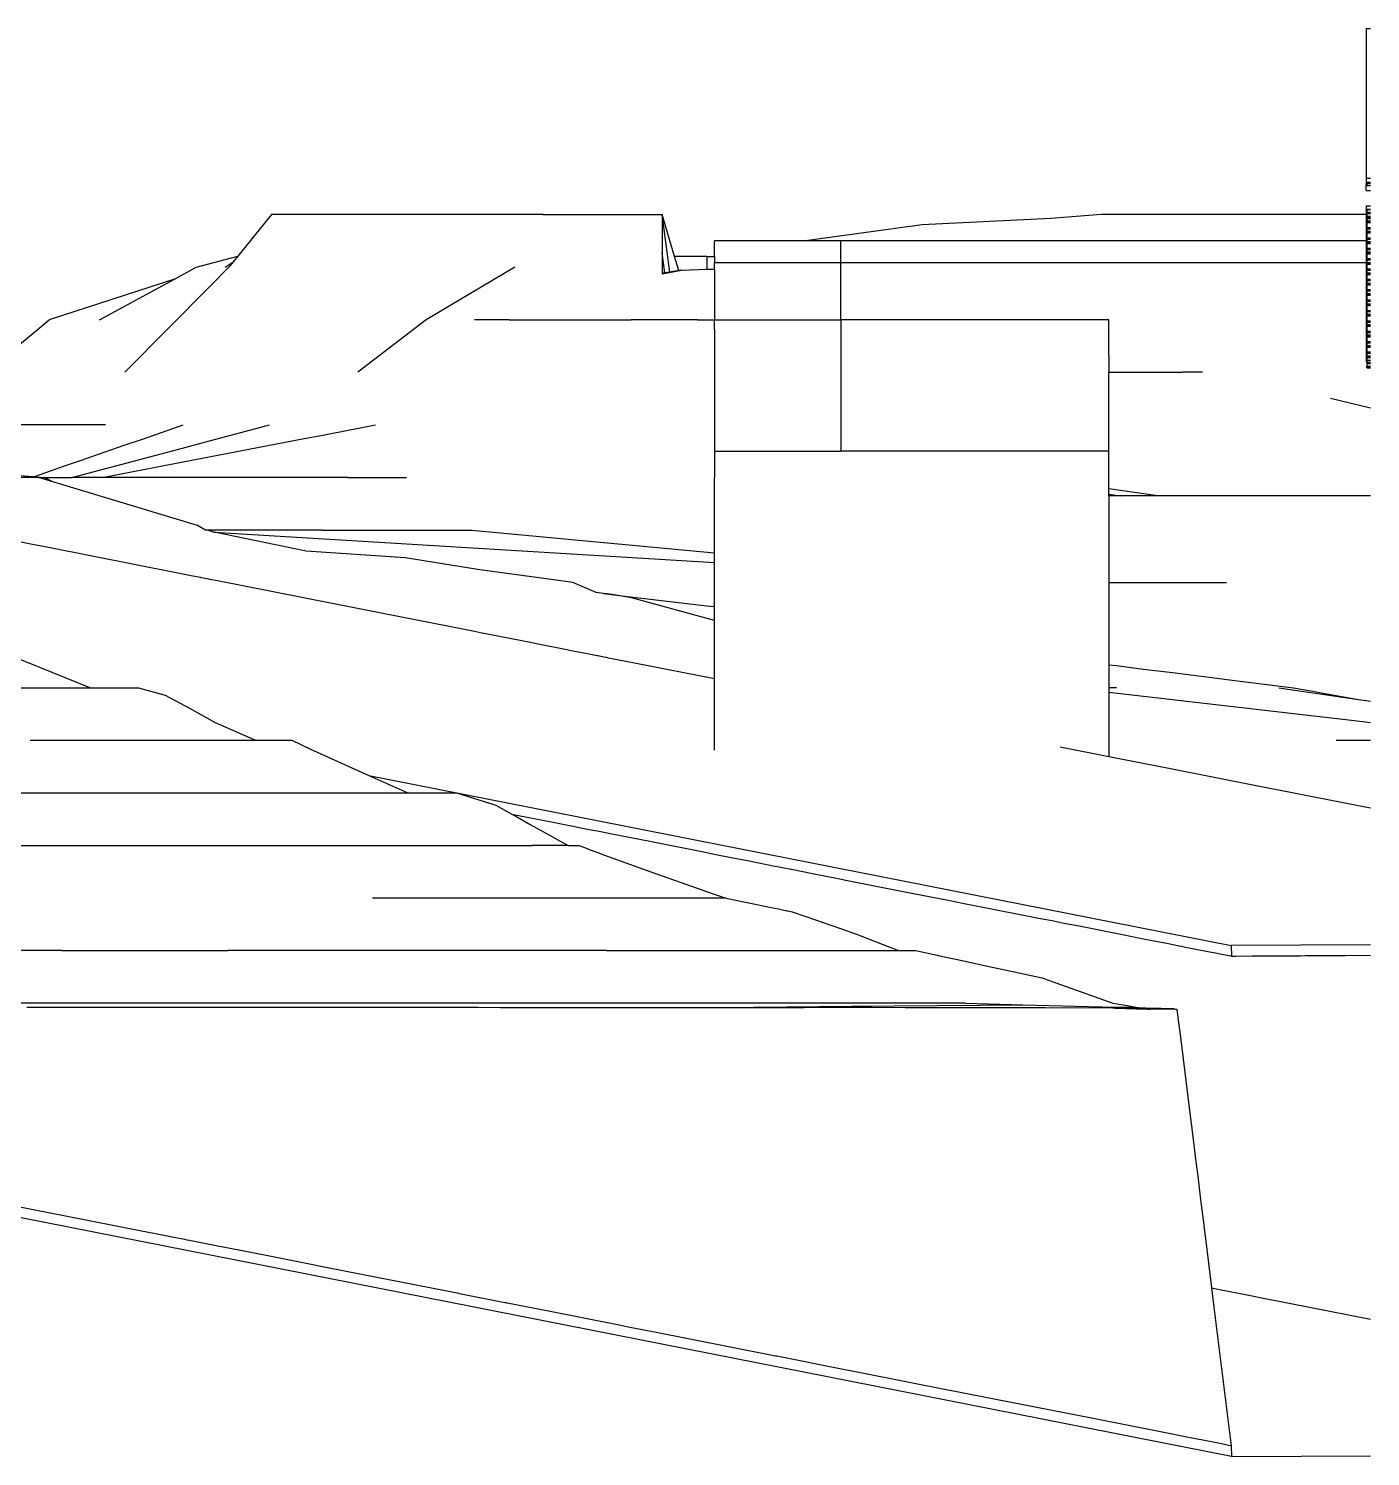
# Model space of a CAD drawing. Extents: x -60 to 60, y -13 to 16.
# Drawn here: x 34.3 to 59.82, y -13.14 to 14.02 of the extents above; entities that cross this region are included whole.
import ezdxf

# ---------------------------------------------------------------- set-up
doc = ezdxf.new("R2010")
doc.units = 0
doc.layers.get('0').update_dxf_attribs({"linetype": 'CONTINUOUS'})
doc.layers.add('SECTIONCUTEDGES', color=7, linetype='CONTINUOUS')

msp = doc.modelspace()

# ---------------------------------------------------------------- linework, layer by layer
for p, q in [((59.742, 14.022), (59.821, 14.022)), ((59.742, 14.022), (59.742, 11.171)), ((59.821, 11.171), (59.742, 11.171)), ((59.742, 11.171), (59.742, 11.076)), ((59.742, 11.076), (59.752, 11.101)), ((59.756, 11.096), (59.742, 11.061)), ((59.742, 11.058), (59.752, 11.083)), ((59.742, 11.076), (59.742, 11.061)), ((59.742, 11.061), (59.742, 11.058)), ((59.742, 11.058), (59.742, 11.043)), ((59.743, 11.046), (59.742, 11.043)), ((59.742, 11.039), (59.742, 11.043)), ((59.742, 11.039), (59.821, 11.039)), ((59.742, 10.939), (59.742, 11.039)), ((59.742, 10.939), (59.821, 10.939)), ((59.756, 11.077), (59.743, 11.046)), ((59.743, 11.046), (59.821, 11.046)), ((59.752, 11.101), (59.821, 11.101)), ((59.752, 11.083), (59.821, 11.083)), ((59.821, 11.096), (59.756, 11.096)), ((59.821, 11.077), (59.756, 11.077)), ((59.742, 10.652), (59.821, 10.652)), ((59.742, 10.652), (59.742, 10.559)), ((38.918, 10.483), (38.28, 9.695)), ((39.478, 10.483), (38.918, 10.483)), ((40.678, 10.483), (39.478, 10.483)), ((41.018, 10.483), (40.678, 10.483)), ((41.858, 10.483), (41.018, 10.483)), ((44.088, 10.483), (41.858, 10.483)), ((44.088, 10.483), (44.748, 10.483)), ((44.748, 10.483), (46.346, 10.483)), ((46.346, 10.483), (46.346, 9.753)), ((46.492, 9.391), (46.346, 10.483)), ((46.585, 9.688), (46.346, 10.483)), ((53.739, 10.408), (51.296, 10.287)), ((54.703, 10.483), (53.739, 10.408)), ((57.005, 10.483), (54.703, 10.483)), ((57.263, 10.483), (57.005, 10.483)), ((58.725, 10.483), (57.263, 10.483)), ((59.742, 10.483), (58.725, 10.483)), ((59.742, 10.559), (59.752, 10.583)), ((59.756, 10.578), (59.742, 10.543)), ((59.742, 10.559), (59.742, 10.543)), ((59.742, 10.543), (59.742, 10.483)), ((59.742, 10.483), (59.742, 9.983)), ((59.752, 10.583), (59.821, 10.583)), ((59.752, 10.528), (59.756, 10.528)), ((59.752, 10.528), (59.752, 10.504)), ((59.752, 10.503), (59.752, 10.504)), ((59.752, 10.504), (59.821, 10.504)), ((59.752, 10.503), (59.821, 10.503)), ((59.752, 10.503), (59.752, 10.454)), ((59.752, 10.454), (59.821, 10.454)), ((59.752, 10.43), (59.752, 10.454)), ((59.752, 10.43), (59.821, 10.43)), ((59.752, 10.43), (59.752, 10.422)), ((59.752, 10.413), (59.752, 10.422)), ((59.752, 10.422), (59.821, 10.422)), ((59.752, 10.412), (59.752, 10.413)), ((59.752, 10.413), (59.821, 10.413)), ((59.752, 10.412), (59.821, 10.412)), ((59.752, 10.412), (59.752, 10.364)), ((59.752, 10.339), (59.752, 10.364)), ((59.752, 10.364), (59.821, 10.364)), ((59.752, 10.339), (59.821, 10.339)), ((59.752, 10.331), (59.752, 10.339)), ((59.752, 10.331), (59.756, 10.331)), ((59.756, 10.528), (59.756, 10.578)), ((59.821, 10.578), (59.756, 10.578)), ((59.756, 10.528), (59.821, 10.528)), ((59.756, 10.24), (59.756, 10.331)), ((59.756, 10.331), (59.821, 10.331)), ((51.296, 10.287), (49.078, 9.983)), ((59.752, 10.24), (59.756, 10.24)), ((59.752, 10.24), (59.752, 10.216)), ((59.752, 10.215), (59.752, 10.216)), ((59.752, 10.216), (59.821, 10.216)), ((59.752, 10.215), (59.821, 10.215)), ((59.752, 10.215), (59.752, 10.166)), ((59.752, 10.142), (59.752, 10.166)), ((59.752, 10.166), (59.821, 10.166)), ((59.752, 10.142), (59.821, 10.142)), ((59.752, 10.134), (59.752, 10.142)), ((59.752, 10.134), (59.756, 10.134)), ((59.756, 10.24), (59.821, 10.24)), ((59.756, 10.043), (59.756, 10.134)), ((59.756, 10.134), (59.821, 10.134)), ((49.078, 9.983), (47.346, 9.983)), ((47.346, 9.688), (47.346, 9.983)), ((49.748, 9.983), (49.078, 9.983)), ((49.748, 9.983), (49.748, 9.983)), ((51.009, 9.983), (49.748, 9.983)), ((49.748, 9.566), (49.748, 9.983)), ((51.296, 9.983), (51.009, 9.983)), ((53.419, 9.983), (51.296, 9.983)), ((53.739, 9.983), (53.419, 9.983)), ((53.865, 9.983), (53.739, 9.983)), ((54.703, 9.983), (53.865, 9.983)), ((55.05, 9.983), (54.703, 9.983)), ((57.005, 9.983), (55.05, 9.983)), ((57.044, 9.983), (57.005, 9.983)), ((57.263, 9.983), (57.044, 9.983)), ((57.483, 9.983), (57.263, 9.983)), ((58.725, 9.983), (57.483, 9.983)), ((59.119, 9.983), (58.725, 9.983)), ((59.742, 9.983), (59.119, 9.983)), ((59.742, 9.983), (59.742, 9.564)), ((59.752, 10.043), (59.756, 10.043)), ((59.752, 10.043), (59.752, 10.018)), ((59.752, 10.018), (59.752, 10.018)), ((59.752, 10.018), (59.821, 10.018)), ((59.752, 10.018), (59.821, 10.018)), ((59.752, 10.018), (59.752, 9.969)), ((59.752, 9.944), (59.752, 9.969)), ((59.752, 9.969), (59.821, 9.969)), ((59.752, 9.944), (59.821, 9.944)), ((59.752, 9.936), (59.752, 9.944)), ((59.752, 9.936), (59.756, 9.936)), ((59.752, 9.846), (59.756, 9.846)), ((59.752, 9.846), (59.752, 9.821)), ((59.752, 9.82), (59.752, 9.821)), ((59.752, 9.821), (59.821, 9.821)), ((59.752, 9.82), (59.821, 9.82)), ((59.752, 9.82), (59.752, 9.772)), ((59.756, 10.043), (59.821, 10.043)), ((59.756, 9.846), (59.756, 9.936)), ((59.756, 9.936), (59.821, 9.936)), ((59.756, 9.846), (59.821, 9.846)), ((37.488, 9.483), (38.28, 9.695)), ((38.038, 9.483), (38.189, 9.583)), ((38.189, 9.583), (38.108, 9.483)), ((38.28, 9.695), (38.189, 9.583)), ((46.346, 9.753), (46.346, 9.483)), ((46.402, 9.376), (46.346, 9.753)), ((47.196, 9.688), (46.585, 9.688)), ((46.666, 9.42), (46.585, 9.688)), ((47.196, 9.688), (47.346, 9.688)), ((47.196, 9.688), (47.196, 9.442)), ((47.346, 9.688), (47.346, 9.566)), ((49.748, 9.566), (47.346, 9.566)), ((47.346, 9.446), (47.346, 9.566)), ((47.346, 9.566), (47.346, 9.564)), ((49.748, 9.564), (49.748, 9.566)), ((59.742, 9.564), (49.748, 9.564)), ((49.748, 8.483), (49.748, 9.564)), ((59.742, 9.564), (59.742, 7.673)), ((59.752, 9.747), (59.752, 9.772)), ((59.752, 9.772), (59.821, 9.772)), ((59.752, 9.747), (59.821, 9.747)), ((59.752, 9.739), (59.752, 9.747)), ((59.752, 9.739), (59.756, 9.739)), ((59.752, 9.649), (59.756, 9.649)), ((59.752, 9.649), (59.752, 9.624)), ((59.752, 9.623), (59.752, 9.624)), ((59.752, 9.624), (59.821, 9.624)), ((59.752, 9.623), (59.821, 9.623)), ((59.752, 9.623), (59.752, 9.575)), ((59.752, 9.55), (59.752, 9.575)), ((59.752, 9.575), (59.821, 9.575)), ((59.752, 9.55), (59.821, 9.55)), ((59.752, 9.542), (59.752, 9.55)), ((59.752, 9.542), (59.756, 9.542)), ((59.756, 9.649), (59.756, 9.739)), ((59.756, 9.739), (59.821, 9.739)), ((59.756, 9.649), (59.821, 9.649)), ((59.756, 9.451), (59.756, 9.542)), ((59.756, 9.542), (59.821, 9.542)), ((37.072, 9.257), (34.688, 8.483)), ((35.648, 8.483), (37.072, 9.257)), ((37.072, 9.257), (37.488, 9.483)), ((38.108, 9.483), (37.743, 9.114)), ((43.548, 9.483), (41.858, 8.483)), ((46.346, 9.483), (46.346, 9.366)), ((46.346, 9.355), (46.714, 9.429)), ((46.346, 9.358), (46.714, 9.429)), ((46.364, 9.369), (46.346, 9.366)), ((46.346, 9.366), (46.346, 9.358)), ((46.346, 9.358), (46.346, 9.355)), ((46.402, 9.376), (46.364, 9.369)), ((46.492, 9.391), (46.402, 9.376)), ((46.666, 9.42), (46.492, 9.391)), ((46.714, 9.429), (46.666, 9.42)), ((46.714, 9.429), (47.196, 9.442)), ((47.196, 9.442), (47.346, 9.446)), ((47.346, 9.446), (47.346, 9.194)), ((59.752, 9.451), (59.756, 9.451)), ((59.752, 9.451), (59.752, 9.427)), ((59.752, 9.426), (59.752, 9.427)), ((59.752, 9.427), (59.821, 9.427)), ((59.752, 9.426), (59.821, 9.426)), ((59.752, 9.426), (59.752, 9.377)), ((59.752, 9.353), (59.752, 9.377)), ((59.752, 9.377), (59.821, 9.377)), ((59.752, 9.353), (59.821, 9.353)), ((59.752, 9.344), (59.752, 9.353)), ((59.752, 9.344), (59.756, 9.344)), ((59.752, 9.254), (59.756, 9.254)), ((59.752, 9.254), (59.752, 9.229)), ((59.756, 9.451), (59.821, 9.451)), ((59.756, 9.254), (59.756, 9.344)), ((59.756, 9.344), (59.821, 9.344)), ((59.756, 9.254), (59.821, 9.254)), ((37.743, 9.114), (36.128, 7.483)), ((47.346, 9.194), (47.346, 8.483)), ((59.752, 9.229), (59.752, 9.229)), ((59.752, 9.229), (59.821, 9.229)), ((59.752, 9.229), (59.821, 9.229)), ((59.752, 9.229), (59.752, 9.18)), ((59.752, 9.155), (59.752, 9.18)), ((59.752, 9.18), (59.821, 9.18)), ((59.752, 9.155), (59.821, 9.155)), ((59.752, 9.147), (59.752, 9.155)), ((59.752, 9.147), (59.756, 9.147)), ((59.752, 9.057), (59.756, 9.057)), ((59.752, 9.057), (59.752, 9.032)), ((59.752, 9.031), (59.752, 9.032)), ((59.752, 9.032), (59.821, 9.032)), ((59.752, 9.031), (59.821, 9.031)), ((59.752, 9.031), (59.752, 8.983)), ((59.752, 8.958), (59.752, 8.983)), ((59.752, 8.983), (59.821, 8.983)), ((59.756, 9.057), (59.756, 9.147)), ((59.756, 9.147), (59.821, 9.147)), ((59.756, 9.057), (59.821, 9.057)), ((59.752, 8.958), (59.821, 8.958)), ((59.752, 8.95), (59.752, 8.958)), ((59.752, 8.95), (59.756, 8.95)), ((59.752, 8.859), (59.756, 8.859)), ((59.752, 8.859), (59.752, 8.835)), ((59.752, 8.834), (59.752, 8.835)), ((59.752, 8.835), (59.821, 8.835)), ((59.752, 8.834), (59.821, 8.834)), ((59.752, 8.834), (59.752, 8.785)), ((59.752, 8.761), (59.752, 8.785)), ((59.752, 8.785), (59.821, 8.785)), ((59.752, 8.761), (59.821, 8.761)), ((59.752, 8.753), (59.752, 8.761)), ((59.752, 8.753), (59.756, 8.753)), ((59.756, 8.859), (59.756, 8.95)), ((59.756, 8.95), (59.821, 8.95)), ((59.756, 8.859), (59.821, 8.859)), ((59.756, 8.662), (59.756, 8.753)), ((59.756, 8.753), (59.821, 8.753)), ((33.417, 7.428), (34.688, 8.483)), ((41.858, 8.483), (40.558, 7.483)), ((43.438, 8.483), (42.778, 8.483)), ((43.438, 8.483), (44.078, 8.483)), ((44.078, 8.483), (44.938, 8.483)), ((44.938, 8.483), (45.758, 8.483)), ((47.018, 8.483), (45.758, 8.483)), ((47.018, 8.483), (47.346, 8.483)), ((47.346, 8.483), (49.748, 8.483)), ((47.346, 8.296), (47.346, 8.483)), ((54.846, 8.483), (49.748, 8.483)), ((49.748, 8.483), (49.748, 5.983)), ((54.846, 7.803), (54.846, 8.483)), ((59.752, 8.662), (59.756, 8.662)), ((59.752, 8.662), (59.752, 8.637)), ((59.752, 8.637), (59.752, 8.637)), ((59.752, 8.637), (59.821, 8.637)), ((59.752, 8.637), (59.821, 8.637)), ((59.752, 8.637), (59.752, 8.588)), ((59.752, 8.564), (59.752, 8.588)), ((59.752, 8.588), (59.821, 8.588)), ((59.752, 8.564), (59.821, 8.564)), ((59.752, 8.555), (59.752, 8.564)), ((59.752, 8.555), (59.756, 8.555)), ((59.752, 8.465), (59.756, 8.465)), ((59.752, 8.465), (59.752, 8.44)), ((59.752, 8.439), (59.752, 8.44)), ((59.752, 8.44), (59.821, 8.44)), ((59.752, 8.439), (59.821, 8.439)), ((59.752, 8.439), (59.752, 8.391)), ((59.756, 8.662), (59.821, 8.662)), ((59.756, 8.465), (59.756, 8.555)), ((59.756, 8.555), (59.821, 8.555)), ((59.756, 8.465), (59.821, 8.465)), ((47.346, 8.296), (47.346, 7.483)), ((59.752, 8.366), (59.752, 8.391)), ((59.752, 8.391), (59.821, 8.391)), ((59.752, 8.366), (59.821, 8.366)), ((59.752, 8.358), (59.752, 8.366)), ((59.752, 8.358), (59.756, 8.358)), ((59.752, 8.268), (59.756, 8.268)), ((59.752, 8.268), (59.752, 8.243)), ((59.752, 8.242), (59.752, 8.243)), ((59.752, 8.243), (59.821, 8.243)), ((59.752, 8.242), (59.821, 8.242)), ((59.752, 8.242), (59.752, 8.194)), ((59.752, 8.169), (59.752, 8.194)), ((59.752, 8.194), (59.821, 8.194)), ((59.752, 8.169), (59.821, 8.169)), ((59.752, 8.161), (59.752, 8.169)), ((59.752, 8.161), (59.756, 8.161)), ((59.756, 8.268), (59.756, 8.358)), ((59.756, 8.358), (59.821, 8.358)), ((59.756, 8.268), (59.821, 8.268)), ((59.756, 8.07), (59.756, 8.161)), ((59.756, 8.161), (59.821, 8.161)), ((59.752, 8.07), (59.756, 8.07)), ((59.752, 8.07), (59.752, 8.046)), ((59.752, 8.045), (59.752, 8.046)), ((59.752, 8.046), (59.821, 8.046)), ((59.752, 8.045), (59.821, 8.045)), ((59.752, 8.045), (59.752, 7.996)), ((59.752, 7.972), (59.752, 7.996)), ((59.752, 7.996), (59.821, 7.996)), ((59.752, 7.972), (59.821, 7.972)), ((59.752, 7.963), (59.752, 7.972)), ((59.752, 7.963), (59.756, 7.963)), ((59.756, 8.07), (59.821, 8.07)), ((59.756, 7.873), (59.756, 7.963)), ((59.756, 7.963), (59.821, 7.963)), ((54.846, 7.803), (54.846, 7.483)), ((59.756, 7.707), (59.742, 7.673)), ((59.752, 7.873), (59.756, 7.873)), ((59.752, 7.873), (59.752, 7.848)), ((59.752, 7.848), (59.752, 7.848)), ((59.752, 7.848), (59.821, 7.848)), ((59.752, 7.848), (59.821, 7.848)), ((59.752, 7.848), (59.752, 7.799)), ((59.752, 7.774), (59.752, 7.799)), ((59.752, 7.799), (59.821, 7.799)), ((59.752, 7.774), (59.821, 7.774)), ((59.752, 7.766), (59.752, 7.774)), ((59.752, 7.766), (59.756, 7.766)), ((59.752, 7.676), (59.821, 7.676)), ((59.752, 7.676), (59.752, 7.651)), ((59.752, 7.65), (59.752, 7.651)), ((59.752, 7.651), (59.821, 7.651)), ((59.752, 7.65), (59.821, 7.65)), ((59.752, 7.65), (59.752, 7.602)), ((59.756, 7.873), (59.821, 7.873)), ((59.756, 7.707), (59.756, 7.766)), ((59.756, 7.766), (59.821, 7.766)), ((59.821, 7.707), (59.756, 7.707)), ((47.346, 7.483), (47.346, 7.043)), ((54.846, 7.483), (56.248, 7.483)), ((54.846, 7.424), (54.846, 7.483)), ((54.846, 6.849), (54.846, 7.424)), ((56.518, 7.483), (56.248, 7.483)), ((56.627, 7.483), (56.518, 7.483)), ((59.752, 7.577), (59.752, 7.602)), ((59.752, 7.602), (59.821, 7.602)), ((59.752, 7.577), (59.821, 7.577)), ((59.752, 7.577), (59.752, 7.569)), ((59.752, 7.569), (59.821, 7.569)), ((47.346, 7.043), (47.346, 6.483)), ((54.846, 6.524), (54.846, 6.849)), ((59.06, 6.993), (59.821, 6.809)), ((54.846, 6.483), (54.846, 6.524)), ((34.338, 6.483), (33.408, 6.483)), ((35.758, 6.483), (34.338, 6.483)), ((36.463, 6.214), (36.933, 6.377)), ((36.933, 6.377), (37.238, 6.483)), ((37.669, 6.161), (38.878, 6.483)), ((39.542, 6.222), (39.86, 6.283)), ((39.86, 6.283), (40.024, 6.314)), ((40.024, 6.314), (40.898, 6.483)), ((47.346, 6.483), (47.346, 6.256)), ((47.346, 6.256), (47.346, 5.983)), ((54.846, 6.386), (54.846, 6.483)), ((54.846, 5.983), (54.846, 6.386)), ((35.118, 5.483), (37.225, 6.043)), ((35.282, 5.806), (36.117, 6.095)), ((36.117, 6.095), (36.463, 6.214)), ((36.877, 5.709), (39.542, 6.222)), ((37.225, 6.043), (37.669, 6.161)), ((47.346, 5.983), (49.748, 5.983)), ((47.346, 5.983), (47.346, 5.483)), ((54.846, 5.983), (49.748, 5.983)), ((54.846, 5.483), (54.846, 5.983)), ((31.295, 5.735), (34.392, 5.498)), ((34.428, 5.51), (34.999, 5.708)), ((34.999, 5.708), (35.282, 5.806)), ((35.698, 5.483), (36.877, 5.709)), ((34.485, 5.483), (33.971, 5.483)), ((34.392, 5.498), (34.428, 5.51)), ((34.392, 5.498), (34.588, 5.483)), ((34.758, 5.4), (34.485, 5.483)), ((34.485, 5.483), (34.588, 5.483)), ((34.588, 5.483), (34.592, 5.483)), ((34.758, 5.4), (34.592, 5.483)), ((34.592, 5.483), (35.118, 5.483)), ((35.698, 5.483), (35.118, 5.483)), ((40.378, 5.483), (35.698, 5.483)), ((40.378, 5.483), (41.488, 5.483)), ((47.346, 5.267), (47.346, 5.483)), ((54.846, 5.265), (54.846, 5.483)), ((37.512, 4.571), (34.758, 5.4)), ((47.346, 4.483), (47.346, 5.267)), ((55.778, 5.135), (54.846, 5.265)), ((54.846, 5.165), (54.846, 5.265)), ((54.846, 5.135), (54.846, 5.165)), ((54.846, 5.165), (55.059, 5.135)), ((55.059, 5.135), (54.846, 5.135)), ((54.846, 5.135), (54.846, 3.483)), ((55.778, 5.135), (55.059, 5.135)), ((56.391, 5.135), (55.778, 5.135)), ((56.566, 5.135), (56.391, 5.135)), ((57.403, 5.135), (56.566, 5.135)), ((58.166, 5.135), (57.403, 5.135)), ((59.001, 5.135), (58.166, 5.135)), ((59.821, 5.135), (59.001, 5.135)), ((37.663, 4.483), (37.512, 4.571)), ((37.703, 4.483), (37.663, 4.483)), ((37.817, 4.44), (37.703, 4.483)), ((39.878, 4.483), (37.703, 4.483)), ((37.826, 4.44), (37.817, 4.44)), ((39.576, 4.082), (37.826, 4.44)), ((37.826, 4.44), (47.346, 3.864)), ((39.878, 4.483), (42.728, 4.483)), ((42.728, 4.483), (47.346, 4.046)), ((47.346, 4.046), (47.346, 4.483)), ((34.371, 4.209), (33.921, 4.297)), ((34.615, 4.16), (34.371, 4.209)), ((34.647, 4.154), (34.615, 4.16)), ((37.17, 3.656), (34.647, 4.154)), ((41.46, 3.955), (39.576, 4.082)), ((42.883, 3.728), (41.46, 3.955)), ((47.346, 3.864), (47.346, 4.046)), ((47.346, 3.751), (47.346, 3.864)), ((37.423, 3.607), (37.17, 3.656)), ((37.566, 3.578), (37.423, 3.607)), ((37.579, 3.576), (37.566, 3.578)), ((37.582, 3.575), (37.579, 3.576)), ((37.618, 3.568), (37.582, 3.575)), ((37.724, 3.547), (37.618, 3.568)), ((37.734, 3.545), (37.724, 3.547)), ((37.735, 3.545), (37.734, 3.545)), ((37.743, 3.544), (37.735, 3.545)), ((37.893, 3.514), (37.743, 3.544)), ((43.957, 3.582), (42.883, 3.728)), ((44.65, 3.483), (43.957, 3.582)), ((47.346, 3.68), (47.346, 3.751)), ((47.346, 3.483), (47.346, 3.68)), ((39.494, 3.198), (37.893, 3.514)), ((45.091, 3.296), (44.65, 3.483)), ((45.233, 3.274), (45.091, 3.296)), ((45.399, 3.254), (45.233, 3.274)), ((45.233, 3.274), (45.636, 3.227)), ((47.346, 3.438), (47.346, 3.483)), ((47.346, 3.424), (47.346, 3.438)), ((47.346, 3.216), (47.346, 3.424)), ((54.846, 3.483), (54.846, 2.901)), ((54.846, 3.483), (57.082, 3.483)), ((39.653, 3.167), (39.494, 3.198)), ((41.358, 2.831), (39.653, 3.167)), ((45.764, 3.192), (45.399, 3.254)), ((45.399, 3.254), (45.636, 3.226)), ((45.636, 3.227), (45.636, 3.226)), ((45.636, 3.227), (47.196, 3.042)), ((45.636, 3.226), (47.196, 3.042)), ((47.346, 2.763), (45.764, 3.192)), ((47.196, 3.042), (47.196, 3.042)), ((47.196, 3.042), (47.337, 3.026)), ((47.196, 3.042), (47.337, 3.025)), ((47.337, 3.025), (47.337, 3.026)), ((47.337, 3.025), (47.337, 3.026)), ((47.337, 3.026), (47.337, 3.026)), ((47.337, 3.026), (47.337, 3.026)), ((47.337, 3.026), (47.338, 3.026)), ((47.337, 3.025), (47.337, 3.025)), ((47.337, 3.025), (47.337, 3.025)), ((47.337, 3.025), (47.338, 3.025)), ((47.338, 3.025), (47.338, 3.026)), ((47.338, 3.026), (47.346, 3.025)), ((47.338, 3.025), (47.346, 3.024)), ((47.346, 3.204), (47.346, 3.216)), ((47.346, 3.037), (47.346, 3.204)), ((47.346, 3.025), (47.346, 3.037)), ((47.346, 3.024), (47.346, 3.025)), ((47.346, 2.992), (47.346, 3.024)), ((47.346, 2.763), (47.346, 2.992)), ((42.62, 2.582), (41.358, 2.831)), ((47.346, 1.649), (47.346, 2.763)), ((54.846, 2.901), (54.846, 2.661)), ((42.777, 2.551), (42.62, 2.582)), ((42.894, 2.527), (42.777, 2.551)), ((43.846, 2.34), (42.894, 2.527)), ((54.846, 2.661), (54.846, 2.483)), ((54.846, 2.483), (54.846, 2.151)), ((43.926, 2.324), (43.846, 2.34)), ((44.535, 2.204), (43.926, 2.324)), ((44.587, 2.194), (44.535, 2.204)), ((44.984, 2.115), (44.587, 2.194)), ((34.003, 2.078), (35.476, 1.483)), ((45.111, 2.09), (44.984, 2.115)), ((45.126, 2.087), (45.111, 2.09)), ((45.272, 2.059), (45.126, 2.087)), ((45.291, 2.055), (45.272, 2.059)), ((45.331, 2.047), (45.291, 2.055)), ((45.655, 1.983), (45.331, 2.047)), ((45.857, 1.943), (45.655, 1.983)), ((47.346, 1.649), (45.857, 1.943)), ((54.846, 2.151), (54.846, 2.001)), ((54.846, 2.001), (54.846, 1.921)), ((54.846, 1.921), (54.988, 1.903)), ((54.846, 1.921), (54.846, 1.901)), ((54.988, 1.903), (55.507, 1.838)), ((47.346, 0.292), (47.346, 1.649)), ((54.846, 1.901), (54.846, 1.75)), ((54.846, 1.75), (54.846, 1.707)), ((54.846, 1.707), (54.846, 1.629)), ((55.507, 1.838), (56.057, 1.77)), ((56.057, 1.77), (56.951, 1.658)), ((56.951, 1.658), (57.241, 1.622)), ((33.098, 1.483), (35.476, 1.483)), ((35.476, 1.483), (36.128, 1.483)), ((36.128, 1.483), (36.389, 1.483)), ((36.389, 1.483), (36.898, 1.339)), ((54.846, 1.629), (54.846, 1.594)), ((54.846, 1.594), (54.846, 1.5)), ((54.846, 1.5), (54.846, 1.483)), ((54.988, 1.483), (54.846, 1.483)), ((54.846, 1.483), (54.846, 1.394)), ((59.463, 0.858), (54.846, 1.394)), ((54.846, 1.394), (54.846, 1.333)), ((57.241, 1.622), (58.358, 1.483)), ((58.078, 1.483), (59.596, 1.26)), ((58.358, 1.483), (58.727, 1.416)), ((58.727, 1.416), (58.924, 1.381)), ((58.924, 1.381), (59.596, 1.26)), ((36.898, 1.339), (37.359, 1.091)), ((37.359, 1.091), (37.848, 0.821)), ((54.846, 1.333), (54.846, 1.271)), ((54.846, 1.271), (54.846, 0.483)), ((59.596, 1.26), (59.821, 1.227)), ((37.848, 0.821), (38.611, 0.483)), ((59.821, 0.816), (59.463, 0.858)), ((34.328, 0.483), (37.408, 0.483)), ((37.408, 0.483), (37.898, 0.483)), ((37.898, 0.483), (38.611, 0.483)), ((38.611, 0.483), (39.307, 0.483)), ((39.307, 0.483), (39.66, 0.311)), ((39.66, 0.311), (40.772, -0.187)), ((54.846, 0.17), (53.919, 0.353)), ((54.846, 0.483), (54.846, 0.304)), ((54.846, 0.304), (54.846, 0.17)), ((59.168, 0.483), (59.821, 0.483)), ((55.984, -0.054), (54.846, 0.17)), ((40.772, -0.187), (57.173, -3.421)), ((40.772, -0.187), (41.511, -0.517)), ((57.679, -0.388), (55.984, -0.054)), ((32.128, -0.517), (39.138, -0.517)), ((39.138, -0.517), (40.368, -0.517)), ((40.368, -0.517), (41.511, -0.517)), ((41.511, -0.517), (41.668, -0.517)), ((41.668, -0.517), (42.435, -0.517)), ((42.435, -0.517), (43.184, -0.753)), ((58.334, -0.517), (57.679, -0.388)), ((59.655, -0.778), (58.334, -0.517)), ((43.184, -0.753), (43.488, -0.922)), ((59.821, -0.811), (59.655, -0.778)), ((43.488, -0.922), (43.55, -0.956)), ((43.488, -0.922), (43.552, -0.935)), ((43.55, -0.956), (43.839, -1.117)), ((43.552, -0.935), (43.842, -0.992)), ((43.842, -0.992), (44.242, -1.071)), ((44.242, -1.071), (44.428, -1.107)), ((43.839, -1.117), (44.219, -1.328)), ((44.219, -1.328), (44.412, -1.435)), ((44.428, -1.107), (44.689, -1.159)), ((44.689, -1.159), (44.772, -1.175)), ((44.772, -1.175), (44.831, -1.187)), ((44.831, -1.187), (44.927, -1.206)), ((44.927, -1.206), (44.996, -1.219)), ((44.996, -1.219), (45.148, -1.249)), ((45.148, -1.249), (45.36, -1.291)), ((45.36, -1.291), (46.112, -1.439)), ((31.998, -1.517), (41.138, -1.517)), ((41.138, -1.517), (42.268, -1.517)), ((42.268, -1.517), (43.468, -1.517)), ((43.468, -1.517), (43.868, -1.517)), ((44.56, -1.517), (43.868, -1.517)), ((44.412, -1.435), (44.56, -1.517)), ((44.56, -1.517), (44.657, -1.517)), ((44.657, -1.517), (44.736, -1.517)), ((44.736, -1.517), (44.767, -1.517)), ((44.767, -1.517), (44.8, -1.53)), ((44.8, -1.53), (44.889, -1.564)), ((44.889, -1.564), (44.962, -1.592)), ((44.962, -1.592), (45.125, -1.654)), ((46.112, -1.439), (47.17, -1.648)), ((45.125, -1.654), (45.204, -1.685)), ((45.204, -1.685), (45.321, -1.726)), ((45.321, -1.726), (46.155, -2.023)), ((47.17, -1.648), (47.373, -1.688)), ((47.373, -1.688), (47.663, -1.745)), ((47.663, -1.745), (48.006, -1.813)), ((48.006, -1.813), (48.494, -1.909)), ((46.155, -2.023), (47.105, -2.361)), ((48.494, -1.909), (48.574, -1.925)), ((48.574, -1.925), (48.631, -1.936)), ((48.631, -1.936), (48.699, -1.95)), ((48.699, -1.95), (48.794, -1.968)), ((48.794, -1.968), (48.799, -1.969)), ((48.799, -1.969), (48.806, -1.971)), ((48.806, -1.971), (48.807, -1.971)), ((48.807, -1.971), (48.808, -1.971)), ((48.808, -1.971), (49.206, -2.05)), ((49.206, -2.05), (49.471, -2.102)), ((49.471, -2.102), (49.694, -2.146)), ((49.694, -2.146), (49.845, -2.176)), ((47.105, -2.361), (47.34, -2.445)), ((47.34, -2.445), (47.412, -2.47)), ((49.845, -2.176), (50.935, -2.391)), ((50.935, -2.391), (51.623, -2.526)), ((40.838, -2.517), (43.008, -2.517)), ((43.008, -2.517), (44.258, -2.517)), ((44.258, -2.517), (46.148, -2.517)), ((46.148, -2.517), (47.538, -2.517)), ((47.412, -2.47), (47.538, -2.517)), ((47.538, -2.517), (47.561, -2.517)), ((47.561, -2.517), (47.593, -2.524)), ((47.593, -2.524), (47.996, -2.608)), ((47.996, -2.608), (48.423, -2.697)), ((48.423, -2.697), (48.492, -2.712)), ((48.492, -2.712), (48.56, -2.726)), ((51.623, -2.526), (51.657, -2.533)), ((51.657, -2.533), (51.679, -2.537)), ((51.679, -2.537), (51.691, -2.54)), ((51.691, -2.54), (51.699, -2.541)), ((51.699, -2.541), (52.06, -2.613)), ((52.06, -2.613), (52.645, -2.728)), ((48.56, -2.726), (48.64, -2.742)), ((48.64, -2.742), (48.722, -2.76)), ((48.722, -2.76), (48.728, -2.761)), ((48.728, -2.761), (48.734, -2.762)), ((48.734, -2.762), (48.735, -2.762)), ((48.735, -2.762), (48.737, -2.763)), ((48.737, -2.763), (48.823, -2.78)), ((48.823, -2.78), (49.079, -2.871)), ((49.079, -2.871), (49.121, -2.885)), ((49.121, -2.885), (49.39, -2.978)), ((49.39, -2.978), (49.579, -3.043)), ((52.645, -2.728), (53.192, -2.836)), ((53.192, -2.836), (53.477, -2.892)), ((53.477, -2.892), (53.799, -2.955)), ((53.799, -2.955), (53.957, -2.987)), ((53.957, -2.987), (54.311, -3.056)), ((49.579, -3.043), (49.76, -3.105)), ((49.76, -3.105), (50.046, -3.204)), ((50.046, -3.204), (50.647, -3.439)), ((54.311, -3.056), (55.043, -3.201)), ((55.043, -3.201), (55.138, -3.219)), ((55.138, -3.219), (55.376, -3.266)), ((34.928, -3.517), (33.428, -3.517)), ((34.928, -3.517), (38.088, -3.517)), ((45.288, -3.517), (38.088, -3.517)), ((45.288, -3.517), (46.488, -3.517)), ((46.488, -3.517), (47.248, -3.517)), ((47.248, -3.517), (47.608, -3.517)), ((47.608, -3.517), (48.368, -3.517)), ((48.368, -3.517), (50.847, -3.517)), ((50.647, -3.439), (50.847, -3.517)), ((50.847, -3.517), (51.174, -3.517)), ((51.174, -3.517), (51.522, -3.593)), ((55.376, -3.266), (55.539, -3.299)), ((55.539, -3.299), (55.98, -3.386)), ((55.98, -3.386), (56.179, -3.425)), ((56.179, -3.425), (56.235, -3.436)), ((56.235, -3.436), (56.245, -3.438)), ((56.245, -3.438), (56.277, -3.444)), ((56.277, -3.444), (56.309, -3.45)), ((56.309, -3.45), (56.407, -3.47)), ((56.407, -3.47), (56.73, -3.534)), ((51.522, -3.593), (51.551, -3.599)), ((51.551, -3.599), (51.579, -3.605)), ((51.579, -3.605), (51.589, -3.607)), ((51.589, -3.607), (51.598, -3.61)), ((51.598, -3.61), (52.056, -3.709)), ((52.056, -3.709), (52.539, -3.814)), ((56.73, -3.534), (56.838, -3.555)), ((56.838, -3.555), (56.877, -3.563)), ((56.877, -3.563), (56.993, -3.585)), ((56.993, -3.585), (57.096, -3.606)), ((57.096, -3.606), (57.131, -3.612)), ((57.131, -3.612), (57.163, -3.619)), ((57.163, -3.619), (57.176, -3.621)), ((52.539, -3.814), (52.99, -3.911)), ((52.99, -3.911), (53.367, -3.993)), ((53.367, -3.993), (53.576, -4.038)), ((53.576, -4.038), (53.63, -4.058)), ((53.63, -4.058), (53.839, -4.132)), ((53.839, -4.132), (54.322, -4.304)), ((54.322, -4.304), (54.901, -4.511)), ((34.738, -4.517), (32.508, -4.517)), ((52.118, -4.517), (34.738, -4.517)), ((47.473, -4.599), (49.954, -4.576)), ((49.954, -4.576), (53.209, -4.548)), ((52.118, -4.517), (53.209, -4.548)), ((53.209, -4.548), (54.71, -4.59)), ((54.71, -4.59), (55.361, -4.594)), ((54.71, -4.59), (55.459, -4.61)), ((54.901, -4.511), (54.921, -4.517)), ((54.921, -4.517), (55.042, -4.538)), ((54.967, -4.612), (55.364, -4.625)), ((55.042, -4.538), (55.231, -4.571)), ((55.231, -4.571), (55.361, -4.594)), ((55.361, -4.594), (55.459, -4.61)), ((55.459, -4.61), (55.48, -4.611)), ((55.48, -4.611), (55.552, -4.613)), ((55.494, -4.613), (55.837, -4.623)), ((55.497, -4.613), (55.837, -4.623)), ((55.364, -4.625), (55.365, -4.625)), ((55.365, -4.625), (55.586, -4.632)), ((55.586, -4.632), (55.633, -4.63)), ((55.633, -4.63), (55.988, -4.627)), ((55.837, -4.623), (55.988, -4.627)), ((55.837, -4.623), (56, -4.627)), ((55.988, -4.627), (56, -4.627)), ((56, -4.627), (56.079, -4.629)), ((56, -4.627), (56.079, -4.629)), ((56.079, -4.629), (56.137, -4.63)), ((57.176, -13.141), (23.913, -6.581)), ((34.419, -8.453), (33.844, -8.34)), ((34.971, -8.562), (34.419, -8.453)), ((36.444, -8.853), (34.971, -8.562)), ((36.683, -8.9), (36.444, -8.853)), ((36.994, -8.961), (36.683, -8.9)), ((37.271, -9.016), (36.994, -8.961)), ((37.313, -9.024), (37.271, -9.016)), ((37.358, -9.033), (37.313, -9.024)), ((37.867, -9.133), (37.358, -9.033)), ((38.328, -9.224), (37.867, -9.133)), ((38.817, -9.321), (38.328, -9.224)), ((39.579, -9.471), (38.817, -9.321)), ((39.579, -9.471), (39.579, -9.471)), ((39.983, -9.551), (39.579, -9.471)), ((39.983, -9.551), (39.984, -9.551)), ((40.275, -9.608), (39.984, -9.551)), ((40.275, -9.608), (40.275, -9.608)), ((40.628, -9.678), (40.275, -9.608)), ((40.628, -9.678), (40.628, -9.678)), ((42.479, -10.043), (40.628, -9.678)), ((42.527, -10.052), (42.479, -10.043)), ((56.8, -9.934), (56.949, -9.964)), ((56.949, -9.964), (57.476, -10.067)), ((43.357, -10.216), (42.527, -10.052)), ((43.386, -10.222), (43.357, -10.216)), ((43.403, -10.225), (43.386, -10.222)), ((44.153, -10.373), (43.403, -10.225)), ((57.476, -10.067), (57.853, -10.142)), ((57.853, -10.142), (58.596, -10.288)), ((58.596, -10.288), (59.821, -10.53)), ((45.529, -10.644), (44.153, -10.373)), ((45.735, -10.685), (45.529, -10.644)), ((46.172, -10.771), (45.735, -10.685)), ((48.381, -11.207), (46.172, -10.771)), ((48.506, -11.232), (48.381, -11.207)), ((48.514, -11.233), (48.506, -11.232)), ((48.529, -11.236), (48.514, -11.233)), ((49.791, -11.485), (48.529, -11.236)), ((50.089, -11.544), (49.791, -11.485)), ((50.089, -11.544), (50.089, -11.544)), ((51.014, -11.726), (50.089, -11.544)), ((51.014, -11.726), (51.014, -11.726)), ((51.815, -11.884), (51.014, -11.726)), ((51.815, -11.884), (51.815, -11.884)), ((51.921, -11.905), (51.815, -11.884)), ((51.921, -11.905), (51.921, -11.905)), ((51.983, -11.917), (51.921, -11.905)), ((51.983, -11.917), (51.983, -11.917)), ((52.142, -11.949), (51.983, -11.917)), ((52.142, -11.949), (52.142, -11.949)), ((54.544, -12.422), (52.142, -11.949)), ((55.889, -12.688), (54.544, -12.422)), ((56.33, -12.775), (55.889, -12.688)), ((56.555, -12.819), (56.33, -12.775)), ((56.602, -12.828), (56.555, -12.819)), ((56.602, -12.828), (56.602, -12.828)), ((56.957, -12.898), (56.602, -12.828)), ((56.957, -12.898), (56.957, -12.898)), ((57.048, -12.916), (56.957, -12.898)), ((57.124, -12.931), (57.048, -12.916)), ((57.173, -12.941), (57.124, -12.931))]:
    msp.add_line(p, q)
at = {"layer": 'SECTIONCUTEDGES'}
for p, q in [((59.821, -3.408), (57.173, -3.421)), ((57.173, -3.421), (57.176, -3.621)), ((57.176, -3.621), (57.261, -3.621)), ((57.261, -3.621), (57.571, -3.619)), ((57.571, -3.619), (57.677, -3.619)), ((57.677, -3.619), (57.809, -3.618)), ((57.809, -3.618), (58.207, -3.616)), ((58.207, -3.616), (58.491, -3.615)), ((58.491, -3.615), (58.586, -3.614)), ((58.586, -3.614), (58.768, -3.613)), ((58.768, -3.613), (59.333, -3.611)), ((59.333, -3.611), (59.821, -3.608)), ((34.266, -4.594), (34.61, -4.594)), ((34.61, -4.594), (35.171, -4.594)), ((35.171, -4.594), (36.045, -4.595)), ((36.045, -4.595), (36.182, -4.595)), ((36.182, -4.595), (36.281, -4.595)), ((36.281, -4.595), (36.459, -4.595)), ((36.459, -4.595), (36.589, -4.595)), ((36.589, -4.595), (36.705, -4.595)), ((36.705, -4.595), (36.863, -4.595)), ((36.863, -4.595), (36.887, -4.595)), ((36.887, -4.595), (36.905, -4.595)), ((36.905, -4.595), (36.924, -4.595)), ((36.924, -4.595), (36.949, -4.595)), ((36.949, -4.595), (37.235, -4.595)), ((37.235, -4.595), (37.447, -4.595)), ((37.447, -4.595), (37.641, -4.595)), ((37.641, -4.595), (37.893, -4.595)), ((37.893, -4.595), (38.155, -4.595)), ((38.155, -4.595), (38.365, -4.596)), ((38.365, -4.596), (38.759, -4.596)), ((38.759, -4.596), (39.105, -4.596)), ((39.105, -4.596), (39.303, -4.596)), ((39.303, -4.596), (39.505, -4.596)), ((39.505, -4.596), (39.649, -4.596)), ((39.649, -4.596), (39.794, -4.596)), ((39.794, -4.596), (39.967, -4.596)), ((39.967, -4.596), (40.136, -4.596)), ((40.136, -4.596), (40.996, -4.597)), ((40.996, -4.597), (41.926, -4.597)), ((41.926, -4.597), (41.953, -4.597)), ((41.953, -4.597), (41.972, -4.597)), ((41.972, -4.597), (42.315, -4.597)), ((42.315, -4.597), (42.796, -4.597)), ((42.796, -4.597), (42.808, -4.597)), ((42.808, -4.597), (42.825, -4.597)), ((42.825, -4.597), (42.835, -4.597)), ((42.835, -4.597), (42.842, -4.597)), ((42.842, -4.597), (43.273, -4.598)), ((43.273, -4.598), (43.571, -4.598)), ((43.571, -4.598), (44.096, -4.598)), ((44.096, -4.598), (44.887, -4.598)), ((44.887, -4.598), (45.024, -4.598)), ((45.024, -4.598), (45.092, -4.598)), ((45.092, -4.598), (45.235, -4.598)), ((45.235, -4.598), (45.514, -4.598)), ((45.514, -4.598), (47.094, -4.599)), ((47.094, -4.599), (47.473, -4.599)), ((47.473, -4.599), (47.648, -4.599)), ((47.648, -4.599), (47.678, -4.599)), ((47.678, -4.599), (47.769, -4.599)), ((47.769, -4.599), (47.775, -4.599)), ((47.775, -4.599), (47.777, -4.599)), ((47.777, -4.599), (47.78, -4.599)), ((47.78, -4.599), (47.792, -4.599)), ((47.792, -4.599), (48.759, -4.6)), ((48.759, -4.6), (49.025, -4.6)), ((49.025, -4.6), (49.048, -4.6)), ((49.085, -4.6), (49.048, -4.6)), ((49.312, -4.6), (49.085, -4.6)), ((49.488, -4.601), (49.312, -4.6)), ((50.205, -4.602), (49.488, -4.601)), ((50.331, -4.603), (50.205, -4.602)), ((50.973, -4.604), (50.331, -4.603)), ((51.064, -4.604), (50.973, -4.604)), ((51.078, -4.604), (51.064, -4.604)), ((51.086, -4.604), (51.078, -4.604)), ((51.14, -4.604), (51.086, -4.604)), ((51.16, -4.604), (51.14, -4.604)), ((51.298, -4.604), (51.16, -4.604)), ((51.585, -4.605), (51.298, -4.604)), ((53.642, -4.609), (51.585, -4.605)), ((54.916, -4.612), (53.642, -4.609)), ((54.932, -4.612), (54.916, -4.612)), ((54.967, -4.612), (54.932, -4.612)), ((55.077, -4.612), (54.967, -4.612)), ((55.494, -4.613), (55.077, -4.612)), ((55.497, -4.613), (55.494, -4.613)), ((55.519, -4.613), (55.497, -4.613)), ((55.533, -4.613), (55.519, -4.613)), ((55.552, -4.613), (55.533, -4.613)), ((55.773, -4.62), (55.552, -4.613)), ((55.837, -4.622), (55.773, -4.62)), ((56, -4.626), (55.837, -4.622)), ((56.082, -4.629), (56, -4.626)), ((56.082, -4.629), (56.093, -4.629)), ((56.093, -4.629), (56.11, -4.63)), ((56.11, -4.63), (56.137, -4.63)), ((56.137, -4.63), (56.14, -4.631)), ((56.14, -4.631), (56.166, -4.843)), ((56.166, -4.843), (56.207, -5.166)), ((56.207, -5.166), (56.309, -5.988)), ((56.309, -5.988), (56.386, -6.611)), ((56.386, -6.611), (56.435, -7.003)), ((56.435, -7.003), (56.495, -7.483)), ((56.495, -7.483), (56.518, -7.667)), ((56.518, -7.667), (56.535, -7.808)), ((56.535, -7.808), (56.591, -8.257)), ((56.591, -8.257), (56.651, -8.737)), ((56.651, -8.737), (56.66, -8.811)), ((56.66, -8.811), (56.683, -8.994)), ((56.683, -8.994), (56.8, -9.934)), ((56.8, -9.934), (56.851, -10.349)), ((56.851, -10.349), (57.173, -12.941)), ((57.173, -12.941), (57.176, -13.141)), ((57.176, -13.141), (59.821, -13.128))]:
    msp.add_line(p, q, dxfattribs=at)

doc.saveas('drawing.dxf')
